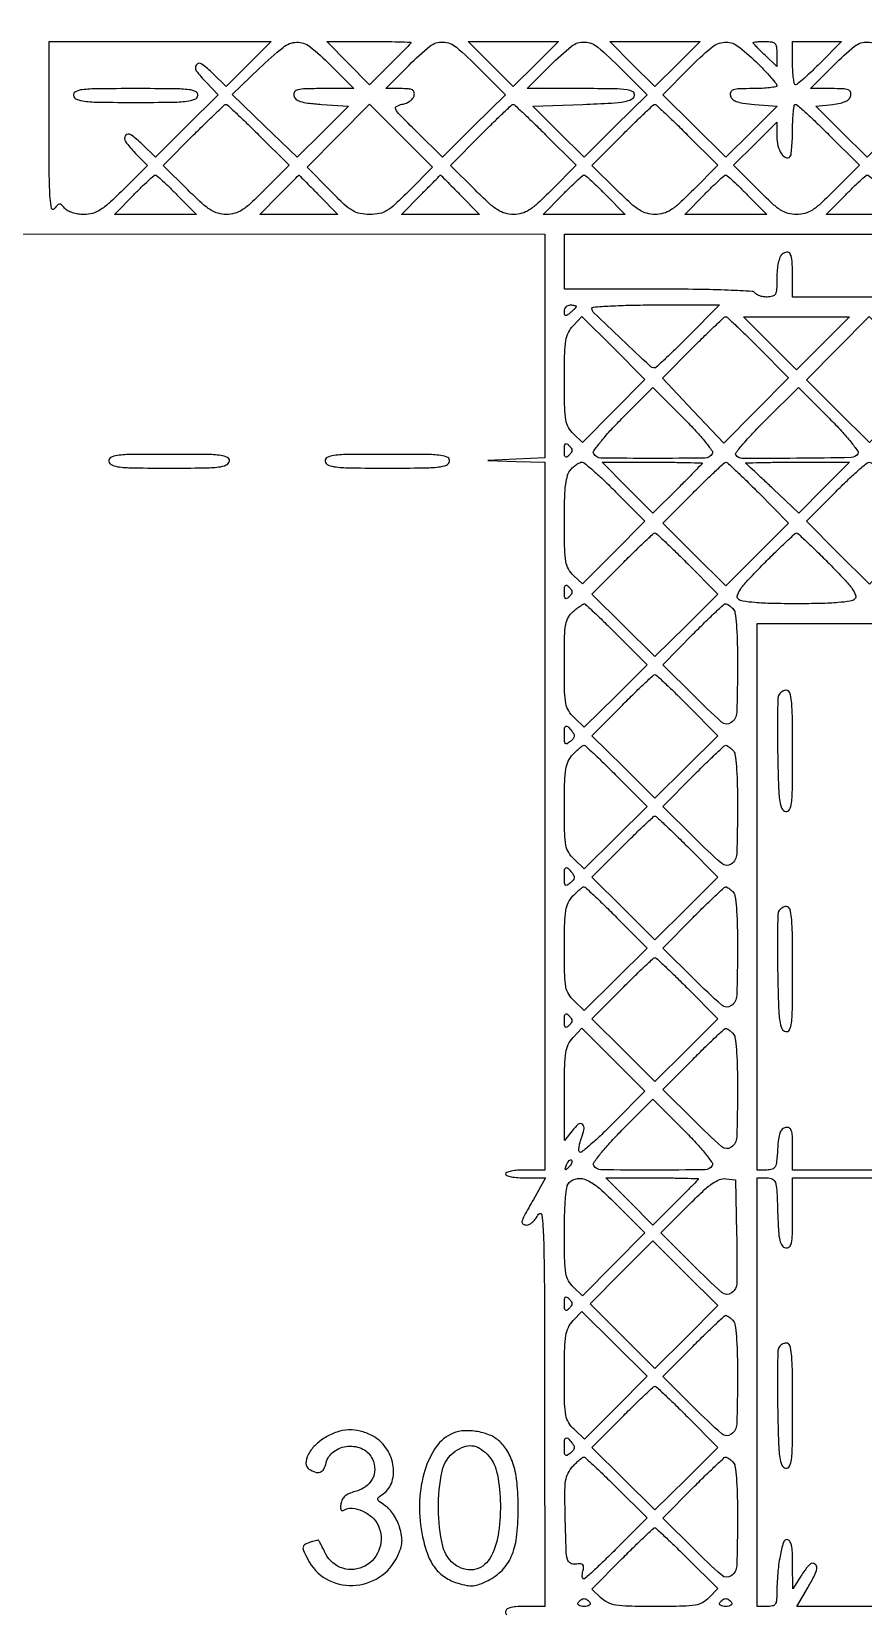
# Model space of a CAD drawing. Extents: x 0 to 836, y 5 to 589.
# Drawn here: x 349.44 to 367.33, y 133.37 to 167.38 of the extents above; entities that cross this region are included whole.
import ezdxf

# ---------------------------------------------------------------- set-up
doc = ezdxf.new("R2010")
doc.units = 0
doc.header["$MEASUREMENT"] = 0

msp = doc.modelspace()

# ---------------------------------------------------------------- linework, layer by layer
for points in [[(201.712326, 537.783562, -0.000001), (217.055896, 537.76491, -0.426088)], [(546.939, 229.3929, -0.000106), (546.943559, 250.949215, -0.000176), (546.957638, 269.095817, -0.000001), (546.976289, 285.583213, -0.415883)], [(836.0595, 588.6891), (420.497259, 588.710259, 0.000013), (261.145696, 588.714318, 0.000021), (126.989856, 588.708632), (4.934769, 588.698274, 0.19889), (4.878609, 588.675009, 0.198853), (4.855343, 588.618859), (4.83877, 516.273901, 0.000036), (4.826254, 436.744061, 0.000021), (4.8222, 342.282364), (4.8222, 95.946129), (4.469225, 95.920114, 0.031904), (4.160456, 95.877435, 0.315999), (4.075312, 95.787407, 0.415411), (4.137995, 95.703578, 0.035338), (4.43445, 95.6826), (4.8222, 95.6826), (4.8222, 50.2101), (4.8222, 4.7376), (420.462, 4.7376), (836.1018, 4.7376)], [(201.712326, 185.847562, -0.000001), (217.055896, 185.82891, -0.426088)], [(604.852986, 529.408162, -0.000002), (620.423836, 529.389509, -0.550615)], [(238.738155, 529.614638, -0.000002), (224.300981, 529.63329, -0.415836)], [(308.18842, 529.408162, -0.000002), (322.638019, 529.38951, -0.415836)], [(531.796111, 538.074638, -0.000002), (517.6951, 538.093291, -0.426056)], [(413.368417, 538.074638, -0.000002), (399.676779, 538.093291, -0.415815)], [(206.267293, 233.405114, -0.000001), (217.051222, 233.389599, -0.0589)], [(77.850638, 481.579418, -0.000002), (77.869294, 494.031443, -0.550517)], [(77.644162, 421.684687, -0.000002), (77.625507, 409.236574, -0.415775)], [(604.231838, 387.151416, -0.000003), (604.250494, 398.693431, -0.41574)], [(260.324089, 280.728444, -0.000002), (260.333986, 287.287743, -0.41377)], [(77.841889, 210.212758, -0.000002), (77.851786, 217.49274, -0.413814)], [(353.273145, 235.606241, -0.000004), (353.25667, 227.850838, -0.413589)], [(304.989363, 242.360362, -0.000006), (312.653939, 242.341698, -0.425725)], [(304.989363, 233.308162, -0.000006), (312.653939, 233.289498, -0.425725)], [(427.653, 133.4988), (410.8176, 133.4988), (393.9822, 133.4988), (393.9822, 138.1095), (393.9822, 142.7202), (410.7753, 142.7202, -0.000237), (417.214629, 142.717142, -0.000396), (422.635427, 142.707701, -0.000006), (427.550911, 142.695184, -0.413464)], [(233.00955, 163.045322), (360.4806, 163.024144), (360.4806, 160.616778), (360.4806, 158.209413), (359.86725, 158.180216), (359.2539, 158.15102), (359.86725, 158.13421), (360.4806, 158.1174), (360.4806, 150.5034), (360.4806, 142.8894), (360.0576, 142.8894, 0.01883), (359.89546, 142.883291, 0.03053), (359.758856, 142.864549, 0.031449), (359.658335, 142.837779, 0.322437), (359.6346, 142.8048, 0.324455), (359.658533, 142.771801, 0.030522), (359.761229, 142.745051, 0.029984), (359.900438, 142.726307, 0.018474), (360.065676, 142.7202), (360.496752, 142.7202), (360.234876, 142.256182, 0.003411), (360.037076, 141.900044, 0.063933), (359.990529, 141.78091, 0.336766), (360.013604, 141.727069, 0.129778), (360.097198, 141.705, 0.140065), (360.153705, 141.721146, 0.048038), (360.221989, 141.773341, 0.04323), (360.290145, 141.848625, 0.038085), (360.347611, 141.93765, -0.736306), (360.419405, 141.923422, -0.018558), (360.453761, 141.424035, -0.007043), (360.471867, 140.388907, -0.000656), (360.477213, 137.83455), (360.4806, 133.4988), (360.0576, 133.4988, 0.014459), (359.853397, 133.492894, 0.056061), (359.728795, 133.471526, 0.113132), (359.659986, 133.433295, 0.21271), (359.6346, 133.376321, 0.214386), (359.660313, 133.319109, 0.09703)], [(368.2215, 161.6706), (365.8104, 161.6706), (365.8104, 162.1218, 0.014187), (365.801267, 162.443603, 0.09804), (365.762051, 162.595787, 0.321604), (365.690075, 162.635185, 0.143788), (365.585534, 162.590107, 0.129248), (365.539684, 162.526018, 0.035909), (365.503799, 162.4067, 0.032106), (365.4799, 162.254915, 0.022998), (365.472, 162.083241, -0.010937), (365.466578, 161.83542, -0.105454), (365.440265, 161.734012, -0.213936), (365.381517, 161.68599, -0.066034), (365.265493, 161.6706, -0.037634), (365.182612, 161.676847, -0.041396), (365.104288, 161.695451, -0.045439), (365.041104, 161.722671, -0.130646), (365.0067, 161.7552, 0.246107), (364.942242, 161.793366, 0.00282), (364.427796, 161.817221, 0.007034), (363.78092, 161.83445, 0.00314), (362.929007, 161.8398), (360.9036, 161.8398), (360.9036, 162.432), (360.9036, 163.0242), (375.43365, 163.023665)], [(373.167306, 142.8894), (365.8104, 142.8894), (365.8104, 143.360903, 0.00915), (365.805602, 143.623082, 0.071543), (365.783872, 143.742876, 0.204662), (365.737911, 143.794646, 0.158528), (365.66235, 143.804261, 0.149402), (365.58962, 143.765982, 0.109659), (365.540042, 143.688848, 0.059101), (365.508214, 143.555771, 0.014771), (365.488729, 143.332758, -0.010527), (365.467893, 143.06844, -0.096178), (365.434892, 142.958444, -0.201009), (365.372174, 142.906595, -0.073654), (365.256079, 142.8894), (365.049, 142.8894), (365.049, 148.7691), (365.049, 154.6488), (367.837094, 154.6488)], [(373.215095, 133.4988), (365.89939, 133.4988), (366.144384, 133.914311, 0.01485), (366.282832, 134.165908, 0.078453), (366.331722, 134.315051, 0.231995), (366.307443, 134.394742, 0.207695), (366.227608, 134.4294, 0.19874), (366.194412, 134.415663, 0.018002), (366.13196, 134.348633, 0.021171), (366.061313, 134.259776, 0.014946), (365.989333, 134.15445), (365.81325, 133.8795), (365.811825, 134.40825, 0.010956), (365.805567, 134.662518, 0.042631), (365.784908, 134.818442, 0.083503), (365.749256, 134.906788, 0.260839), (365.695284, 134.937, 0.332419), (365.61257, 134.875177, 0.024518), (365.541675, 134.583021, 0.027361), (365.490444, 134.203919, 0.019237), (365.472735, 133.77375, -0.025297), (365.464675, 133.622548, -0.139274), (365.434655, 133.547519, -0.181053), (365.374227, 133.510037, -0.049283), (365.2605, 133.4988), (365.049, 133.4988), (365.049, 138.1095), (365.049, 142.7202), (365.257206, 142.7202, -0.108706), (365.377284, 142.693781, -0.211259), (365.440871, 142.621468, -0.063846), (365.470041, 142.458729, -0.004197), (365.489856, 141.980902, 0.006273), (365.508407, 141.574344, 0.040748), (365.536897, 141.371583, 0.098226), (365.58481, 141.263384, 0.194705), (365.66235, 141.213299, 0.235891), (365.739899, 141.235129, 0.160209), (365.785951, 141.316432, 0.044872), (365.806303, 141.504214, 0.004569), (365.8104, 141.952597), (365.8104, 142.7202), (373.1283, 142.7202, -0.000431)]]:
    msp.add_lwpolyline(points, format="xyb")
for points in [[(354.115376, 166.685915), (353.631692, 166.202231), (353.343283, 166.481768, 0.036424), (353.101729, 166.683974, 0.402188), (352.987987, 166.667871, 0.336205), (352.98584, 166.539425, 0.03447), (353.194481, 166.292153), (353.456783, 166.021526), (352.7823, 165.350999), (352.107817, 164.680472), (351.819946, 164.959488, 0.036514), (351.578654, 165.161402, 0.403367), (351.465185, 165.145062, 0.334963), (351.463315, 165.016346, 0.034482), (351.671907, 164.76912), (351.934434, 164.49826), (351.404191, 163.97273, -0.009596), (351.103745, 163.686173, -0.045214), (350.9145, 163.541654, -0.075508), (350.752978, 163.471243, -0.065182), (350.569333, 163.4472, -0.037461), (350.441191, 163.456814, -0.04073), (350.319567, 163.485444, -0.044686), (350.218276, 163.528498, -0.097013), (350.15306, 163.581739, 0.027701), (350.0848, 163.655289, 0.213156), (350.041634, 163.670913, 0.196007), (349.998965, 163.64978, 0.023118), (349.931201, 163.56557, -0.639551), (349.874524, 163.576974, -0.042652), (349.841694, 163.795695, -0.014104), (349.824732, 164.272882, -0.001831), (349.821, 165.29223), (349.821, 167.1696), (352.21003, 167.1696), (354.599061, 167.1696)], [(355.8699, 166.662), (356.372203, 166.1544), (355.712999, 166.1544, 0.005622), (355.33284, 166.150125, 0.052033), (355.169847, 166.129403, 0.1772), (355.099565, 166.083237, 0.209647), (355.081925, 166.00635, 0.171974), (355.125988, 165.930867, 0.099169), (355.219181, 165.879458, 0.048225), (355.385571, 165.843988, 0.01001), (355.683595, 165.816), (356.257135, 165.7737), (355.705522, 165.227785), (355.15391, 164.681871), (354.454405, 165.354685), (353.7549, 166.0275), (354.3471, 166.59713, -0.021225), (354.851692, 167.042852, -0.160998), (355.144629, 167.153727, -0.18173), (355.427199, 167.061037, -0.028543)], [(357.6042, 167.14556, -0.192679), (357.597731, 167.129395, -0.000937), (357.472915, 166.998928, -0.00408), (357.328604, 166.851081, -0.002548), (357.157273, 166.680145), (356.710347, 166.23877), (356.250713, 166.704185), (355.79108, 167.1696), (356.69764, 167.1696, -0.002485), (357.045259, 167.167872, -0.004143), (357.337898, 167.162538, -0.000691), (357.594669, 167.155374, -0.405665)], [(359.06575, 166.596497), (359.634462, 166.023393), (358.957962, 165.350861), (358.281463, 164.678329), (357.728094, 165.226015, -0.002809), (357.358769, 165.595678, -0.071309), (357.274181, 165.710015, -0.404578), (357.291948, 165.773148, -0.08689), (357.40958, 165.816652, 0.052107), (357.503365, 165.844129, 0.059304), (357.585127, 165.889606, 0.067228), (357.644746, 165.946308, 0.122094), (357.67282, 166.007002, 0.116247), (357.669808, 166.080057, 0.210856), (357.632513, 166.125404, 0.09988), (357.5478, 166.148648, 0.017175), (357.380401, 166.1544), (357.059597, 166.1544), (357.5619, 166.662, -0.028093), (358.007969, 167.064802, -0.182443), (358.290492, 167.157609, -0.16568), (358.579264, 167.044971, -0.022244)], [(362.11135, 166.596497), (362.680062, 166.023393), (362.003562, 165.350861), (361.327063, 164.678329), (360.774077, 165.226015), (360.221091, 165.7737), (361.301633, 165.816, 0.003717), (361.915626, 165.844609, 0.029011), (362.200074, 165.876601, 0.073212), (362.349074, 165.925346, 0.234008), (362.410491, 166.00635, 0.309917), (362.375504, 166.08639, 0.107495), (362.250555, 166.13108, 0.029657), (361.971523, 166.150649, 0.002681), (361.272001, 166.1544), (360.105197, 166.1544), (360.6075, 166.662, -0.028093), (361.053569, 167.064802, -0.182443), (361.336092, 167.157609, -0.16568), (361.624864, 167.044971, -0.022244)], [(365.02519, 166.72834, -0.007011), (365.196405, 166.554442, -0.010454), (365.340749, 166.397213, -0.005817), (365.45695, 166.262065, -0.176428), (365.472, 166.22074, -0.360139), (365.45029, 166.194508, -0.01492), (365.32107, 166.173887, -0.019982), (365.155185, 166.159177, -0.012123), (364.958197, 166.1544, 0.00804), (364.669455, 166.149757, 0.066023), (364.539881, 166.128312, 0.199247), (364.483989, 166.082257, 0.170573), (364.47249, 166.00635, 0.158946), (364.513067, 165.932567, 0.100353), (364.597446, 165.880519, 0.053452), (364.743607, 165.843841, 0.013198), (364.989669, 165.816), (365.47875, 165.7737), (364.925244, 165.226015), (364.371737, 164.678329), (363.695238, 165.350861), (363.018738, 166.023393), (363.58745, 166.596497, -0.021455), (364.062421, 167.035742, -0.154203), (364.346692, 167.155073, -0.185836), (364.61982, 167.077706, -0.033922)], [(365.472, 166.899972), (365.472, 166.630344), (365.2182, 166.8735, -0.005081), (365.120927, 166.968608, -0.007831), (365.038954, 167.053005, -0.003317), (364.970998, 167.126165, -0.187632), (364.9644, 167.143128, -0.37258), (364.973516, 167.153663, -0.01007), (365.038954, 167.161824, -0.016197), (365.12089, 167.167695, -0.009786), (365.2182, 167.1696, -0.031162), (365.362858, 167.160575, -0.174494), (365.430942, 167.125981, -0.163634), (365.46377, 167.054546, -0.026602)], [(366.4026, 166.7043, -0.006734), (366.221702, 166.525995, -0.010085), (366.058577, 166.375682, -0.005439), (365.918255, 166.254216, -0.177484), (365.87674, 166.239, -0.353153), (365.850591, 166.260101, -0.017815), (365.829887, 166.375682, -0.022017), (365.815179, 166.525914, -0.013393), (365.8104, 166.7043), (365.8104, 167.1696), (366.33626, 167.1696), (366.86212, 167.1696)], [(368.20255, 166.596497), (368.771262, 166.023393), (368.094762, 165.350861), (367.418263, 164.678329), (366.86462, 165.226015), (366.310978, 165.7737), (366.673282, 165.816, 0.022839), (366.842388, 165.843619, 0.061597), (366.957322, 165.883065, 0.094658), (367.028796, 165.936548, 0.138885), (367.063697, 166.00635, 0.151687), (367.055113, 166.081688, 0.207157), (367.005623, 166.127584, 0.075028), (366.891323, 166.149498, 0.009913), (366.644101, 166.1544), (366.196397, 166.1544), (366.6987, 166.662, -0.028093), (367.144769, 167.064802, -0.182443), (367.427292, 167.157609, -0.16568), (367.716064, 167.044971, -0.022244)], [(350.344705, 166.00635, 0.254832), (350.411942, 165.924768, 0.068159), (350.580815, 165.882303, 0.024934), (350.910643, 165.862362, 0.002632), (351.6822, 165.8583, 0.002632), (352.453757, 165.862362, 0.024934), (352.783585, 165.882303, 0.068159), (352.952458, 165.924768, 0.254832), (353.019695, 166.00635, 0.335991), (352.979619, 166.08764, 0.088793), (352.831556, 166.131399, 0.02535), (352.507119, 166.150744, 0.002216), (351.6822, 166.1544, 0.002216), (350.857281, 166.150744, 0.02535), (350.532844, 166.131399, 0.088793), (350.384781, 166.08764, 0.335991)], [(354.323933, 165.162479), (354.981309, 164.508959), (354.455148, 163.978079, -0.009627), (354.158894, 163.69046, -0.044566), (353.970824, 163.54381, -0.074873), (353.811269, 163.47184, -0.068676), (353.63272, 163.4472, -0.068756), (353.454299, 163.471852, -0.073153), (353.293303, 163.543872, -0.043873), (353.102889, 163.689943, -0.009718), (352.80514, 163.97379), (352.273827, 164.50038), (352.927779, 165.15819, -0.003033), (353.181521, 165.410351, -0.004818), (353.402091, 165.622768, -0.001306), (353.595833, 165.804828, -0.190171), (353.624144, 165.816, -0.188699), (353.652516, 165.804897, -0.0013), (353.847202, 165.624028, -0.004791), (354.068878, 165.412996, -0.003017)], [(357.562898, 163.955809, -0.009557), (357.264292, 163.665373, -0.052959), (357.085774, 163.53062, -0.08576), (356.923985, 163.467928, -0.049684), (356.7159, 163.4472, -0.049642), (356.507857, 163.467906, -0.085743), (356.346126, 163.530537, -0.052997), (356.167743, 163.665144, -0.009579), (355.869569, 163.955134), (355.366935, 164.463069), (356.040102, 165.140208), (356.71327, 165.817348), (357.389735, 165.140883), (358.0662, 164.464418)], [(360.499733, 165.162479), (361.157109, 164.508959), (360.630948, 163.978079, -0.009627), (360.334694, 163.69046, -0.044566), (360.146624, 163.54381, -0.074873), (359.987069, 163.47184, -0.068676), (359.80852, 163.4472, -0.068756), (359.630099, 163.471852, -0.073153), (359.469103, 163.543872, -0.043873), (359.278689, 163.689943, -0.009718), (358.98094, 163.97379), (358.449627, 164.50038), (359.103579, 165.15819, -0.003033), (359.357321, 165.410351, -0.004818), (359.577891, 165.622768, -0.001306), (359.771633, 165.804828, -0.190171), (359.799944, 165.816, -0.188699), (359.828316, 165.804897, -0.0013), (360.023002, 165.624028, -0.004791), (360.244678, 165.412996, -0.003017)], [(363.545333, 165.162479), (364.202709, 164.508959), (363.676548, 163.978079, -0.009627), (363.380294, 163.69046, -0.044566), (363.192224, 163.54381, -0.074873), (363.032669, 163.47184, -0.068676), (362.85412, 163.4472, -0.068756), (362.675699, 163.471852, -0.073153), (362.514703, 163.543872, -0.043873), (362.324289, 163.689943, -0.009718), (362.02654, 163.97379), (361.495227, 164.50038), (362.149179, 165.15819, -0.003033), (362.402921, 165.410351, -0.004818), (362.623491, 165.622768, -0.001306), (362.817233, 165.804828, -0.190171), (362.845544, 165.816, -0.188699), (362.873916, 165.804897, -0.0013), (363.068602, 165.624028, -0.004791), (363.290278, 165.412996, -0.003017)], [(366.590933, 165.162479), (367.248309, 164.508959), (366.722148, 163.978079, -0.00954), (366.424004, 163.688525, -0.045306), (366.236463, 163.542627, -0.076233), (366.076546, 163.471513, -0.066663), (365.895, 163.4472, -0.066698), (365.713426, 163.47153, -0.076234), (365.553463, 163.542691, -0.045284), (365.365822, 163.688696, -0.009527), (365.067399, 163.978536), (364.540785, 164.509873), (365.006393, 164.969696), (365.472, 165.42952), (365.472, 165.125519, 0.061244), (365.496885, 164.923116, 0.08264), (365.570222, 164.754185, 0.143225), (365.664934, 164.672481, 0.312814), (365.754734, 164.688734, 0.164673), (365.77675, 164.733284, 0.009682), (365.794048, 164.885439, 0.013793), (365.806353, 165.070884, 0.009667), (365.8104, 165.2802, -0.010786), (365.814832, 165.485628, -0.017822), (365.828489, 165.658609, -0.012061), (365.847541, 165.795247, -0.367333), (365.871978, 165.816, -0.183892), (365.912196, 165.800691, -0.002579), (366.108572, 165.624028, -0.006798), (366.334521, 165.412963, -0.004377)], [(352.5705, 163.8702), (352.987139, 163.4472), (352.1052, 163.4472), (351.223261, 163.4472), (351.6399, 163.8702, -0.005453), (351.803097, 164.032314, -0.008337), (351.948446, 164.168944, -0.003787), (352.074096, 164.281445, -0.182659), (352.1052, 164.2932, -0.182659), (352.136304, 164.281445, -0.003787), (352.261954, 164.168944, -0.008337), (352.407303, 164.032314, -0.005453)], [(355.6161, 163.8702), (356.032739, 163.4472), (355.1931, 163.4472), (354.353461, 163.4472), (354.7701, 163.8702, -0.000715), (354.930307, 164.032388, -0.001179), (355.06622, 164.168944, -0.000079), (355.188688, 164.291373, -0.198831), (355.1931, 164.2932, -0.198831), (355.197512, 164.291373, -0.000079), (355.31998, 164.168944, -0.001179), (355.455893, 164.032388, -0.000715)], [(358.6617, 163.8702), (359.078339, 163.4472), (358.2387, 163.4472), (357.399061, 163.4472), (357.8157, 163.8702, -0.000715), (357.975907, 164.032388, -0.001179), (358.11182, 164.168944, -0.000079), (358.234288, 164.291373, -0.198831), (358.2387, 164.2932, -0.198831), (358.243112, 164.291373, -0.000079), (358.36558, 164.168944, -0.001179), (358.501493, 164.032388, -0.000715)], [(361.7919, 163.8702), (362.208539, 163.4472), (361.3266, 163.4472), (360.444661, 163.4472), (360.8613, 163.8702, -0.005453), (361.024497, 164.032314, -0.008337), (361.169846, 164.168944, -0.003787), (361.295496, 164.281445, -0.182659), (361.3266, 164.2932, -0.182659), (361.357704, 164.281445, -0.003787), (361.483354, 164.168944, -0.008337), (361.628703, 164.032314, -0.005453)], [(364.8375, 163.8702), (365.254139, 163.4472), (364.3722, 163.4472), (363.490261, 163.4472), (363.9069, 163.8702, -0.005453), (364.070097, 164.032314, -0.008337), (364.215446, 164.168944, -0.003787), (364.341096, 164.281445, -0.182659), (364.3722, 164.2932, -0.182659), (364.403304, 164.281445, -0.003787), (364.528954, 164.168944, -0.008337), (364.674303, 164.032314, -0.005453)], [(367.8831, 163.8702), (368.299739, 163.4472), (367.4178, 163.4472), (366.535861, 163.4472), (366.9525, 163.8702, -0.005453), (367.115697, 164.032314, -0.008337), (367.261046, 164.168944, -0.003787), (367.386696, 164.281445, -0.182659), (367.4178, 164.2932, -0.182659), (367.448904, 164.281445, -0.003787), (367.574554, 164.168944, -0.008337), (367.719903, 164.032314, -0.005453)], [(361.1574, 161.469459, -0.172217), (361.151093, 161.45169, -0.016008), (361.120123, 161.415963, -0.019119), (361.079107, 161.374868, -0.013852), (361.0305, 161.3322, -0.020633), (360.961893, 161.279886, -0.217533), (360.928076, 161.273669, -0.304492), (360.908484, 161.295426, -0.035496), (360.9036, 161.364141, -0.091307), (360.913249, 161.416541, -0.095788), (360.940877, 161.46108, -0.099536), (360.982084, 161.490884, -0.107348), (361.0305, 161.5014, -0.023761), (361.079132, 161.499088, -0.037907), (361.120123, 161.492017, -0.044235), (361.149411, 161.481822, -0.294983)], [(361.963445, 159.219558), (361.291619, 158.543769), (361.097609, 158.726032, -0.0785), (360.989456, 158.865406, -0.084447), (360.932922, 159.027932, -0.037252), (360.908722, 159.290829, -0.004331), (360.9036, 159.882144, -0.004647), (360.908976, 160.460568, -0.034848), (360.933123, 160.733458, -0.074294), (360.987741, 160.906201, -0.075049), (361.090338, 161.054768), (361.277076, 161.253542), (361.956173, 160.574445), (362.63527, 159.895348)], [(363.5685, 160.8246, -0.003445), (363.307012, 160.56517, -0.005436), (363.07875, 160.34661, -0.001657), (362.878946, 160.16066, -0.188741), (362.846091, 160.1478, -0.189727), (362.74293, 160.188406, -0.001787), (362.138694, 160.755353, -0.001693), (361.536642, 161.328181, -0.204501), (361.4958, 161.423863, -0.393872), (361.525687, 161.455917, -0.003381), (361.891404, 161.479055, -0.00904), (362.33223, 161.495966, -0.005066), (362.868565, 161.5014), (364.241331, 161.5014)], [(365.071635, 160.590581), (365.724802, 159.933561), (365.027351, 159.228994), (364.3299, 158.524427), (363.670702, 159.224923), (363.011504, 159.925418), (363.668717, 160.586509, -0.003292), (363.923982, 160.839922, -0.005207), (364.146466, 161.053405, -0.001522), (364.341455, 161.235529, -0.189276), (364.3722, 161.2476, -0.189205), (364.402934, 161.235538, -0.00154), (364.596745, 161.054601, -0.005238), (364.817922, 160.842432, -0.003312)], [(364.082027, 158.29619, -0.255971), (363.925278, 158.207264, -0.003636), (362.807335, 158.198783, -0.003635), (361.689362, 158.206561, -0.25614), (361.532667, 158.295391, -0.303313), (361.534928, 158.359202, -0.012062), (361.682746, 158.554246, -0.01734), (361.883663, 158.789269, -0.010115), (362.139709, 159.057465), (362.80447, 159.726148), (363.472355, 159.058263, -0.009985), (363.731896, 158.788144, -0.017679), (363.933279, 158.5539, -0.012715), (364.079748, 158.360958, -0.303175)], [(367.212227, 158.29619, -0.254956), (367.072971, 158.216836, -0.002591), (365.901461, 158.201031, -0.002567), (364.729208, 158.19731, -0.25941), (364.591231, 158.274415, -0.318847), (364.594414, 158.324297, -0.006524), (364.763816, 158.527843, -0.012797), (364.978348, 158.766249, -0.007941), (365.241602, 159.03546), (365.936728, 159.72409), (366.603584, 159.057235, -0.010001), (366.862708, 158.787531, -0.017704), (367.063764, 158.553613, -0.012746), (367.209958, 158.360942, -0.303096)], [(361.00512, 158.26968, -0.051663), (360.95446, 158.228532, -0.354955), (360.92475, 158.23161, -0.180052), (360.907295, 158.269758, -0.018208), (360.9036, 158.3712, -0.018208), (360.907295, 158.472642, -0.180052), (360.92475, 158.51079, -0.354955), (360.95446, 158.513868, -0.051663), (361.00512, 158.47272, -0.049631), (361.050346, 158.417498, -0.147822), (361.06434, 158.3712, -0.147822), (361.050346, 158.324902, -0.049631)], [(351.106105, 158.13855, 0.251426), (351.172244, 158.057244, 0.070478), (351.336154, 158.014598, 0.025711), (351.656303, 157.994594, 0.002748), (352.4013, 157.9905, 0.002748), (353.146297, 157.994594, 0.025711), (353.466446, 158.014598, 0.070478), (353.630356, 158.057244, 0.251426), (353.696495, 158.13855, 0.330993), (353.657451, 158.219576, 0.092428), (353.514388, 158.26354, 0.026158), (353.199603, 158.282926, 0.002301), (352.4013, 158.2866, 0.002301), (351.602997, 158.282926, 0.026158), (351.288212, 158.26354, 0.092428), (351.145149, 158.219576, 0.330993)], [(355.759105, 158.13855, 0.254832), (355.826342, 158.056968, 0.068159), (355.995215, 158.014503, 0.024934), (356.325043, 157.994562, 0.002632), (357.0966, 157.9905, 0.002632), (357.868157, 157.994562, 0.024934), (358.197985, 158.014503, 0.068159), (358.366858, 158.056968, 0.254832), (358.434095, 158.13855, 0.335991), (358.394019, 158.21984, 0.088793), (358.245956, 158.263599, 0.02535), (357.921519, 158.282944, 0.002216), (357.0966, 158.2866, 0.002216), (356.271681, 158.282944, 0.02535), (355.947244, 158.263599, 0.088793), (355.799181, 158.21984, 0.335991)], [(362.003466, 157.482833), (362.633798, 156.848267), (361.962708, 156.173218), (361.291619, 155.498169), (361.097609, 155.680432, -0.078446), (360.989468, 155.81976, -0.084457), (360.932932, 155.98219, -0.037286), (360.908726, 156.244857, -0.00434), (360.9036, 156.835336, -0.005592), (360.909339, 157.348477, -0.025304), (360.931159, 157.646983, -0.044695), (360.97248, 157.838135, -0.10876), (361.043612, 157.962689, -0.030598), (361.104179, 158.021897, -0.032562), (361.17033, 158.071954, -0.034477), (361.232467, 158.107017, -0.111666), (361.278379, 158.1174, -0.175682), (361.337445, 158.095986, -0.005823), (361.53046, 157.930996, -0.010447), (361.755058, 157.725995, -0.00701)], [(363.8646, 158.093806, -0.193708), (363.85816, 158.077806, -0.000647), (363.708586, 157.922516, -0.003383), (363.537101, 157.747324, -0.002097), (363.333489, 157.543822), (362.802378, 157.017432), (362.257283, 157.567416), (361.712188, 158.1174), (362.788394, 158.1174, -0.002054), (363.201064, 158.115704, -0.003426), (363.548464, 158.110469, -0.000473), (363.855178, 158.103455, -0.407257)], [(365.076508, 157.462185), (365.725389, 156.806971), (365.049468, 156.13105), (364.373548, 155.45513), (363.696017, 156.128686), (363.018487, 156.802243), (363.672209, 157.459821, -0.003636), (363.92646, 157.711879, -0.00572), (364.148837, 157.924236, -0.001831), (364.343195, 158.104304, -0.188069), (364.376779, 158.1174, -0.188471), (364.410328, 158.104288, -0.001854), (364.6033, 157.924931, -0.005761), (364.824114, 157.713337, -0.003663)], [(366.489512, 157.569833), (365.946812, 157.022265), (365.392156, 157.54493, 0.000741), (365.177028, 157.747048, 0.001138), (364.990075, 157.921376, 0.000366), (364.827682, 158.071893, 0.03293), (364.80225, 158.092497, -0.721565), (364.805317, 158.102615, -0.000909), (365.110058, 158.110085, -0.00361), (365.467692, 158.115618, -0.002063), (365.899606, 158.1174), (367.032212, 158.1174)], [(368.179266, 157.482833), (368.809598, 156.848267), (368.136164, 156.170859), (367.46273, 155.493452), (366.785996, 156.170185), (366.109263, 156.846919), (366.740264, 157.482159, -0.006568), (366.988506, 157.725589, -0.009857), (367.212004, 157.930798, -0.005223), (367.404316, 158.096969, -0.177366), (367.4601, 158.1174, -0.177339), (367.515877, 158.096975, -0.005232), (367.707999, 157.930996, -0.009866), (367.931281, 157.726005, -0.006575)], [(363.549391, 155.937021), (364.203113, 155.279443), (363.526257, 154.606556), (362.8494, 153.933669), (362.172543, 154.606556), (361.495687, 155.279443), (362.149409, 155.937021, -0.00331), (362.403335, 156.189087, -0.005234), (362.624691, 156.401436, -0.001538), (362.818665, 156.582537, -0.189215), (362.8494, 156.5946, -0.189215), (362.880135, 156.582537, -0.001538), (363.074109, 156.401436, -0.005234), (363.295465, 156.189087, -0.00331)], [(366.59611, 155.935896, -0.006394), (366.926192, 155.595265, -0.032377), (367.094938, 155.3917, -0.067764), (367.166483, 155.258242, -0.293566), (367.148256, 155.174496, -0.16157), (367.052443, 155.126424, -0.015725), (366.79123, 155.096726, -0.014992), (366.420859, 155.077531, -0.005449), (365.895, 155.0718, -0.005449), (365.369141, 155.077531, -0.014992), (364.99877, 155.096726, -0.015725), (364.737557, 155.126424, -0.16157), (364.641744, 155.174496, -0.293566), (364.623517, 155.258242, -0.067764), (364.695062, 155.3917, -0.032377), (364.863808, 155.595265, -0.006394), (365.19389, 155.935896, -0.003304), (365.448245, 156.188393, -0.005225), (365.669963, 156.401106, -0.001533), (365.864262, 156.582534, -0.189234), (365.895, 156.5946, -0.189234), (365.925738, 156.582534, -0.001533), (366.120037, 156.401106, -0.005225), (366.341755, 156.188393, -0.003304)], [(361.00512, 155.22408, -0.051663), (360.95446, 155.182932, -0.354955), (360.92475, 155.18601, -0.180052), (360.907295, 155.224158, -0.018208), (360.9036, 155.3256, -0.018208), (360.907295, 155.427042, -0.180052), (360.92475, 155.46519, -0.354955), (360.95446, 155.468268, -0.051663), (361.00512, 155.42712, -0.049631), (361.050346, 155.371898, -0.147822), (361.06434, 155.3256, -0.147822), (361.050346, 155.279302, -0.049631)], [(362.026591, 154.414221), (362.680313, 153.756643), (362.005742, 153.086028), (361.33117, 152.415413), (361.117385, 152.616253, -0.065772), (360.995307, 152.765605, -0.093433), (360.93383, 152.925255, -0.041144), (360.908664, 153.178614, -0.004191), (360.9036, 153.782836, -0.004246), (360.908581, 154.369305, -0.037691), (360.932396, 154.626503, -0.088851), (360.988014, 154.781307, -0.088574), (361.09395, 154.907375, -0.009794), (361.170087, 154.968402, -0.013236), (361.241393, 155.020351, -0.010233), (361.30228, 155.060477, -0.125338), (361.328585, 155.068985, -0.205532), (361.35812, 155.058473, -0.001519), (361.551892, 154.87781, -0.005356), (361.772801, 154.666092, -0.003369)], [(364.52448, 154.97028, -0.161484), (364.571491, 154.87662, -0.015431), (364.600998, 154.619208, -0.015073), (364.620207, 154.257983, -0.005746), (364.626, 153.753939, -0.007725), (364.61024, 152.73385, -0.234818), (364.492913, 152.515034, -0.3504), (364.28523, 152.526827, -0.013672), (363.690589, 153.089888), (363.020072, 153.7605), (363.667378, 154.41615, -0.003909), (363.919402, 154.667463, -0.006125), (364.140441, 154.879203, -0.002086), (364.333272, 155.057944, -0.187999), (364.368822, 155.0718, -0.116674), (364.396242, 155.065313, -0.028338), (364.436878, 155.041979, -0.027529), (364.48164, 155.009139, -0.024352)], [(363.549391, 152.891421), (364.203113, 152.233843), (363.526257, 151.560956), (362.8494, 150.888069), (362.172543, 151.560956), (361.495687, 152.233843), (362.149409, 152.891421, -0.00331), (362.403335, 153.143487, -0.005234), (362.624691, 153.355836, -0.001538), (362.818665, 153.536937, -0.189215), (362.8494, 153.549, -0.189215), (362.880135, 153.536937, -0.001538), (363.074109, 153.355836, -0.005234), (363.295465, 153.143487, -0.00331)], [(365.509146, 153.100776, 0.085594), (365.49305, 153.019552, 0.00263), (365.486329, 152.676801, 0.0051), (365.484649, 152.271498, 0.003499), (365.490651, 151.811677, 0.003166), (365.508653, 151.129552, 0.027134), (365.535167, 150.825452, 0.071345), (365.581066, 150.668014, 0.243425), (365.66235, 150.603998, 0.330119), (365.743339, 150.642936, 0.092911), (365.787329, 150.785327, 0.026278), (365.806723, 151.09873, 0.002314), (365.8104, 151.893097, 0.002873), (365.80618, 152.627536, 0.021635), (365.78717, 152.974366, 0.048565), (365.750766, 153.158613, 0.331021), (365.680845, 153.2106, 0.077461), (365.628168, 153.20239, 0.065048), (365.576967, 153.178339, 0.066759), (365.534932, 153.142763, 0.092436)], [(361.063484, 152.333525, -0.059704), (361.103213, 152.272011, -0.150414), (361.11139, 152.219888, -0.137756), (361.088947, 152.169194, -0.046911), (361.031543, 152.111666, -0.036154), (360.961704, 152.06176, -0.332293), (360.926824, 152.065029, -0.195984), (360.907354, 152.105475, -0.015399), (360.9036, 152.227341, -0.012803), (360.907823, 152.392233, -0.237665), (360.932871, 152.436195, -0.358351), (360.974192, 152.431968, -0.021987)], [(362.026591, 151.368621), (362.680313, 150.711043), (362.005742, 150.040428), (361.33117, 149.369813), (361.117385, 149.570653, -0.064427), (360.995669, 149.71875, -0.093436), (360.934164, 149.87596, -0.0422), (360.908788, 150.123281, -0.004474), (360.9036, 150.703044, -0.00506), (360.909134, 151.249867, -0.035391), (360.933372, 151.515514, -0.073199), (360.987327, 151.685188, -0.075184), (361.087547, 151.830397, -0.012768), (361.161699, 151.905396, -0.017529), (361.232349, 151.968683, -0.014321), (361.293311, 152.016662, -0.160904), (361.322182, 152.0262, -0.188109), (361.355667, 152.01314, -0.00182), (361.550011, 151.833036, -0.005703), (361.772352, 151.620679, -0.003625)], [(364.52448, 151.92468, -0.161484), (364.571491, 151.83102, -0.015431), (364.600998, 151.573608, -0.015073), (364.620207, 151.212383, -0.005746), (364.626, 150.708339, -0.007702), (364.610304, 149.689503, -0.234602), (364.493335, 149.471092, -0.349844), (364.285946, 149.482472, -0.013642), (363.690516, 150.042956), (363.018487, 150.711043), (363.672209, 151.368621, -0.00347), (363.926294, 151.620683, -0.005473), (364.148151, 151.833036, -0.001679), (364.342309, 152.013627, -0.188655), (364.374445, 152.0262, -0.123383), (364.399529, 152.019915, -0.025963), (364.43853, 151.996378, -0.025733), (364.482054, 151.963543, -0.021906)], [(363.549391, 149.845821), (364.203113, 149.188243), (363.526257, 148.515356), (362.8494, 147.842469), (362.172543, 148.515356), (361.495687, 149.188243), (362.149409, 149.845821, -0.00331), (362.403335, 150.097887, -0.005234), (362.624691, 150.310236, -0.001538), (362.818665, 150.491337, -0.189215), (362.8494, 150.5034, -0.189215), (362.880135, 150.491337, -0.001538), (363.074109, 150.310236, -0.005234), (363.295465, 150.097887, -0.00331)], [(361.063484, 149.287925, -0.059704), (361.103213, 149.226411, -0.150414), (361.11139, 149.174288, -0.137756), (361.088947, 149.123594, -0.046911), (361.031543, 149.066066, -0.036154), (360.961704, 149.01616, -0.332293), (360.926824, 149.019429, -0.195984), (360.907354, 149.059875, -0.015399), (360.9036, 149.181741, -0.012803), (360.907823, 149.346633, -0.237665), (360.932871, 149.390595, -0.358351), (360.974192, 149.386368, -0.021987)], [(362.026591, 148.323021), (362.680313, 147.665443), (362.005742, 146.994828), (361.33117, 146.324213), (361.117385, 146.525053, -0.064427), (360.995669, 146.67315, -0.093436), (360.934164, 146.83036, -0.0422), (360.908788, 147.077681, -0.004474), (360.9036, 147.657444, -0.00506), (360.909134, 148.204267, -0.035391), (360.933372, 148.469914, -0.073199), (360.987327, 148.639588, -0.075184), (361.087547, 148.784797, -0.012768), (361.161699, 148.859796, -0.017529), (361.232349, 148.923083, -0.014321), (361.293311, 148.971062, -0.160904), (361.322182, 148.9806, -0.188109), (361.355667, 148.96754, -0.00182), (361.550011, 148.787436, -0.005703), (361.772352, 148.575079, -0.003625)], [(364.52448, 148.87908, -0.161484), (364.571491, 148.78542, -0.015431), (364.600998, 148.528008, -0.015073), (364.620207, 148.166783, -0.005746), (364.626, 147.662739, -0.007702), (364.610304, 146.643903, -0.234602), (364.493335, 146.425492, -0.349844), (364.285946, 146.436872, -0.013642), (363.690516, 146.997356), (363.018487, 147.665443), (363.672209, 148.323021, -0.00347), (363.926294, 148.575083, -0.005473), (364.148151, 148.787436, -0.001679), (364.342309, 148.968027, -0.188655), (364.374445, 148.9806, -0.123383), (364.399529, 148.974315, -0.025963), (364.43853, 148.950778, -0.025733), (364.482054, 148.917943, -0.021906)], [(365.509217, 148.44796, 0.085868), (365.493112, 148.36646, 0.002471), (365.486429, 148.011636, 0.00493), (365.48474, 147.592658, 0.003366), (365.490722, 147.116566, 0.003016), (365.508679, 146.407774, 0.026274), (365.53507, 146.093941, 0.069082), (365.580773, 145.93157, 0.247073), (365.66235, 145.866403, 0.335157), (365.743604, 145.906377, 0.089255), (365.787389, 146.053758, 0.025463), (365.806741, 146.376813, 0.002229), (365.8104, 147.197797, 0.002764), (365.806202, 147.957082, 0.020986), (365.787235, 148.314461, 0.046523), (365.751029, 148.504806, 0.334124), (365.680845, 148.5576, 0.07734), (365.628173, 148.549404, 0.065025), (365.576988, 148.525393, 0.066765), (365.534976, 148.489877, 0.092574)], [(363.549391, 146.800221), (364.203113, 146.142643), (363.526257, 145.469756), (362.8494, 144.796869), (362.172543, 145.469756), (361.495687, 146.142643), (362.149409, 146.800221, -0.00331), (362.403335, 147.052287, -0.005234), (362.624691, 147.264636, -0.001538), (362.818665, 147.445737, -0.189215), (362.8494, 147.4578, -0.189215), (362.880135, 147.445737, -0.001538), (363.074109, 147.264636, -0.005234), (363.295465, 147.052287, -0.00331)], [(361.00512, 146.00268, -0.051663), (360.95446, 145.961532, -0.354955), (360.92475, 145.96461, -0.180052), (360.907295, 146.002758, -0.018208), (360.9036, 146.1042, -0.018208), (360.907295, 146.205642, -0.180052), (360.92475, 146.24379, -0.354955), (360.95446, 146.246868, -0.051663), (361.00512, 146.20572, -0.049631), (361.050346, 146.150498, -0.147822), (361.06434, 146.1042, -0.147822), (361.050346, 146.057902, -0.049631)], [(361.965989, 143.909518, -0.007023), (361.704928, 143.654192, -0.011367), (361.475048, 143.445336, -0.005193), (361.277856, 143.277757, -0.322419), (361.234541, 143.27471, -0.245388), (361.216391, 143.305268, -0.041536), (361.218378, 143.375343, -0.037192), (361.235164, 143.464694, -0.025222), (361.266816, 143.563337, 0.042664), (361.325769, 143.771766, 0.268484), (361.290915, 143.872139, 0.367077), (361.202183, 143.872881, 0.055159), (361.068895, 143.734136), (360.907362, 143.5239), (360.905481, 144.533647, -0.004339), (360.909597, 145.137489, -0.034086), (360.933021, 145.416898, -0.074506), (360.98734, 145.592172, -0.076381), (361.090338, 145.742168), (361.277076, 145.940942), (361.956173, 145.261845), (362.63527, 144.582748)], [(364.52448, 145.83348, -0.161484), (364.571491, 145.73982, -0.015431), (364.600998, 145.482408, -0.015073), (364.620207, 145.121183, -0.005746), (364.626, 144.617139, -0.007702), (364.610304, 143.598303, -0.234602), (364.493335, 143.379892, -0.349844), (364.285946, 143.391272, -0.013642), (363.690516, 143.951756), (363.018487, 144.619843), (363.672209, 145.277421, -0.00347), (363.926294, 145.529483, -0.005473), (364.148151, 145.741836, -0.001679), (364.342309, 145.922427, -0.188655), (364.374445, 145.935, -0.123383), (364.399529, 145.928715, -0.025963), (364.43853, 145.905179, -0.025733), (364.482054, 145.872343, -0.021906)], [(364.082027, 142.98359, -0.255971), (363.925278, 142.894664, -0.003636), (362.807335, 142.886183, -0.003635), (361.689362, 142.893961, -0.25614), (361.532667, 142.982791, -0.303313), (361.534928, 143.046602, -0.012062), (361.682746, 143.241646, -0.01734), (361.883663, 143.476669, -0.010115), (362.139709, 143.744865), (362.80447, 144.413548), (363.472355, 143.745663, -0.009985), (363.731896, 143.475544, -0.017679), (363.933279, 143.2413, -0.012715), (364.079748, 143.048358, -0.303175)], [(360.998698, 142.95144, -0.011214), (360.942816, 142.898409, -0.400052), (360.92647, 142.898806, -0.286372), (360.922061, 142.917844, -0.008399), (360.951339, 142.998799, -0.036269), (360.976887, 143.053586, -0.070189), (361.006046, 143.092024, -0.120343), (361.033773, 143.108725, -0.278911), (361.056461, 143.103139, -0.20742), (361.0667, 143.07723, -0.082976), (361.059029, 143.039042, -0.063152), (361.035465, 142.99486, -0.043285)], [(362.045842, 142.127857), (362.633646, 141.535514), (361.962632, 140.860542), (361.291619, 140.185569), (361.097609, 140.367832, -0.078928), (360.989362, 140.507572, -0.08436), (360.932841, 140.670863, -0.036987), (360.908692, 140.935609, -0.004257), (360.9036, 141.533627, -0.006828), (360.909586, 141.971985, -0.016497), (360.929116, 142.295473, -0.017164), (360.959057, 142.528817, -0.157139), (361.00512, 142.61868, -0.166123), (361.181608, 142.705278, -0.142861), (361.386679, 142.672839, -0.070612), (361.654769, 142.496553, -0.016647)], [(363.78, 142.696402, -0.193241), (363.773546, 142.680325, -0.000772), (363.636356, 142.537449, -0.003699), (363.478463, 142.375928, -0.002301), (363.290998, 142.188704), (362.801996, 141.704805), (362.299597, 142.212502), (361.797197, 142.7202), (362.788598, 142.7202, -0.002249), (363.16875, 142.71849, -0.003751), (363.488776, 142.713209, -0.000566), (363.770527, 142.706127, -0.406541)], [(364.607157, 141.526924, -0.007414), (364.613029, 140.468876, -0.237086), (364.498174, 140.245462, -0.35478), (364.288494, 140.256268, -0.013015), (363.670161, 140.843221), (362.979216, 141.534166), (363.569958, 142.13033, -0.008687), (363.877389, 142.429987, -0.033996), (364.082222, 142.598099, -0.058132), (364.237874, 142.683771, -0.126011), (364.3722, 142.702197), (364.5837, 142.6779)], [(361.00512, 139.91148, -0.051663), (360.95446, 139.870332, -0.354955), (360.92475, 139.87341, -0.180052), (360.907295, 139.911558, -0.018208), (360.9036, 140.013, -0.018208), (360.907295, 140.114442, -0.180052), (360.92475, 140.15259, -0.354955), (360.95446, 140.155668, -0.051663), (361.00512, 140.11452, -0.049631), (361.050346, 140.059298, -0.147822), (361.06434, 140.013, -0.147822), (361.050346, 139.966702, -0.049631)], [(362.006986, 137.775968), (361.332542, 137.101524), (361.118071, 137.303009, -0.065701), (360.995419, 137.45302, -0.093695), (360.933784, 137.613193, -0.041024), (360.908634, 137.867721, -0.004122), (360.9036, 138.478344, -0.004654), (360.908978, 139.056173, -0.034745), (360.933098, 139.329305, -0.074026), (360.98757, 139.502134, -0.075413), (361.089787, 139.650381), (361.275973, 139.848568), (361.978702, 139.14949), (362.68143, 138.450412)], [(364.52448, 139.65768, -0.161484), (364.571491, 139.56402, -0.015431), (364.600998, 139.306608, -0.015073), (364.620207, 138.945383, -0.005746), (364.626, 138.441339, -0.007702), (364.610304, 137.422503, -0.234602), (364.493335, 137.204092, -0.349844), (364.285946, 137.215472, -0.013642), (363.690516, 137.775956), (363.018487, 138.444043), (363.672209, 139.101621, -0.00347), (363.926294, 139.353683, -0.005473), (364.148151, 139.566036, -0.001679), (364.342309, 139.746627, -0.188655), (364.374445, 139.7592, -0.123383), (364.399529, 139.752915, -0.025963), (364.43853, 139.729379, -0.025733), (364.482054, 139.696543, -0.021906)], [(365.509217, 139.05736, 0.085868), (365.493112, 138.97586, 0.002471), (365.486429, 138.621036, 0.00493), (365.48474, 138.202058, 0.003366), (365.490722, 137.725966, 0.003016), (365.508679, 137.017174, 0.026274), (365.53507, 136.703341, 0.069082), (365.580773, 136.54097, 0.247073), (365.66235, 136.475803, 0.335157), (365.743604, 136.515777, 0.089255), (365.787389, 136.663158, 0.025463), (365.806741, 136.986213, 0.002229), (365.8104, 137.807197, 0.002764), (365.806202, 138.566482, 0.020986), (365.787235, 138.923861, 0.046523), (365.751029, 139.114206, 0.334124), (365.680845, 139.167, 0.07734), (365.628173, 139.158804, 0.065025), (365.576988, 139.134793, 0.066765), (365.534976, 139.099277, 0.092574)], [(363.549391, 137.578821), (364.203113, 136.921243), (363.526257, 136.248356), (362.8494, 135.575469), (362.172543, 136.248356), (361.495687, 136.921243), (362.149409, 137.578821, -0.00331), (362.403335, 137.830887, -0.005234), (362.624691, 138.043236, -0.001538), (362.818665, 138.224337, -0.189215), (362.8494, 138.2364, -0.189215), (362.880135, 138.224337, -0.001538), (363.074109, 138.043236, -0.005234), (363.295465, 137.830887, -0.00331)], [(355.762425, 137.136478, 0.05724), (355.5392, 136.962559, 0.079312), (355.388694, 136.758832, 0.117294), (355.343268, 136.576723, 0.260038), (355.40941, 136.455037, 0.05749), (355.546869, 136.388761, 0.172685), (355.649525, 136.38954, 0.181409), (355.725357, 136.454522, 0.064459), (355.778463, 136.589577, -0.175745), (355.944153, 136.834995, -0.138244), (356.247177, 136.947077, -0.136796), (356.56655, 136.884867, -0.171396), (356.774657, 136.668966, -0.106441), (356.823013, 136.447998, -0.124181), (356.771283, 136.239982, -0.117926), (356.623824, 136.073742, -0.089777), (356.401956, 135.971625, 0.037174), (356.271805, 135.92754, 0.078838), (356.181782, 135.871319, 0.096747), (356.125005, 135.798509, 0.081497), (356.095436, 135.70516, 0.02891), (356.088374, 135.623564, 0.119365), (356.098581, 135.575457, 0.276238), (356.123807, 135.558746, 0.151038), (356.16095, 135.568379, -0.159397), (356.336298, 135.610814, -0.083857), (356.556039, 135.555636, -0.077814), (356.761622, 135.424253, -0.100804), (356.895995, 135.245981, -0.191519), (356.928901, 134.752001, -0.191007), (356.613674, 134.369602, -0.202782), (356.138363, 134.320095, -0.203787), (355.77307, 134.626795, 0.002093), (355.719492, 134.73111, 0.003032), (355.67123, 134.82275, 0.001553), (355.629615, 134.900041, 0.050235), (355.617623, 134.917667, 0.2614), (355.601778, 134.923662, 0.016535), (355.551013, 134.914279, 0.020895), (355.488457, 134.897797, 0.013728), (355.417909, 134.87388, 0.039093), (355.312159, 134.825065, 0.24682), (355.280872, 134.776915, 0.130591), (355.293223, 134.703845, 0.008927), (355.384477, 134.512512, 0.147626), (355.779649, 134.093407, 0.139204), (356.350338, 133.950712, 0.136262), (356.920128, 134.128513, 0.139495), (357.310556, 134.573425, 0.026915), (357.381526, 134.746447, 0.065692), (357.409411, 134.881077, 0.065092), (357.401543, 135.019075, 0.02604), (357.356646, 135.203313, 0.04112), (357.303715, 135.33846, 0.032659), (357.225695, 135.474479, 0.03366), (357.136012, 135.59163, 0.067627), (357.048253, 135.667842, -0.011292), (356.915636, 135.759081, -0.194404), (356.888132, 135.802798, -0.269165), (356.903617, 135.845443, -0.021404), (357.002753, 135.921405, 0.167484), (357.196332, 136.18808, 0.122146), (357.215855, 136.556634, 0.109855), (357.057114, 136.922868, 0.116958), (356.760969, 137.177468, 0.058259), (356.509173, 137.272493, 0.071498), (356.259367, 137.297993, 0.070868), (356.010741, 137.252101, 0.055932)], [(358.452739, 137.202131, 0.133039), (358.109729, 136.882462, 0.072917), (357.878871, 136.352039, 0.063285), (357.787076, 135.69365, 0.054258), (357.854388, 134.996699, 0.038109), (357.966629, 134.607649, 0.07364), (358.122766, 134.324584, 0.08606), (358.335315, 134.12736, 0.071427), (358.615675, 133.997521, 0.026842), (358.802401, 133.952335, 0.069755), (358.940297, 133.946199, 0.067582), (359.077101, 133.978198, 0.024029), (359.261454, 134.058935, 0.08301), (359.561312, 134.275949, 0.092798), (359.760609, 134.57129, 0.071312), (359.872571, 134.981949, 0.029806), (359.909458, 135.555792, 0.020525), (359.889803, 136.094843, 0.045555), (359.820911, 136.499727, 0.060037), (359.698012, 136.80786, 0.079457), (359.51356, 137.046494, 0.093169), (359.293439, 137.187085, 0.059297), (358.999142, 137.266677, 0.059632), (358.696733, 137.274708, 0.098591)], [(361.063484, 137.020925, -0.059704), (361.103213, 136.959411, -0.150414), (361.11139, 136.907288, -0.137756), (361.088947, 136.856594, -0.046911), (361.031543, 136.799066, -0.036154), (360.961704, 136.74916, -0.332293), (360.926824, 136.752429, -0.195984), (360.907354, 136.792875, -0.015399), (360.9036, 136.914741, -0.012803), (360.907823, 137.079633, -0.237665), (360.932871, 137.123595, -0.358351), (360.974192, 137.119368, -0.021987)], [(359.244933, 136.772558, -0.144075), (359.444734, 136.406145, -0.044146), (359.524037, 135.774023, -0.044375), (359.488911, 135.100724, -0.081718), (359.325195, 134.578676, -0.09631), (359.187249, 134.400564, -0.114296), (359.000136, 134.300237, -0.114637), (358.788414, 134.292551, -0.097318), (358.580681, 134.376974, -0.192896), (358.287969, 134.796096, -0.054774), (358.191695, 135.60064, -0.054766), (358.272526, 136.408159, -0.189883), (358.556912, 136.838006, -0.063398), (358.742619, 136.935725, -0.113636), (358.912619, 136.958203, -0.112269), (359.076741, 136.904098, -0.060914)], [(362.022735, 136.059879), (362.680313, 135.406157), (362.026591, 134.748579, -0.004112), (361.771868, 134.496532, -0.006419), (361.548005, 134.284164, -0.002294), (361.353028, 134.105548, -0.186375), (361.315355, 134.091, -0.304601), (361.296636, 134.10357, -0.078012), (361.287793, 134.140934, -0.052977), (361.289395, 134.195818, -0.030198), (361.302293, 134.260987, 0.045861), (361.31675, 134.348284, 0.224645), (361.299168, 134.393685, 0.187738), (361.249963, 134.413807, 0.031526), (361.146323, 134.409037, -0.151074), (361.031142, 134.431291, -0.214775), (360.968361, 134.512697, -0.049579), (360.941208, 134.712997, -0.002685), (360.921861, 135.351472, -0.004381), (360.912414, 135.936064, -0.036627), (360.929798, 136.199771, -0.080923), (360.981467, 136.366483, -0.073168), (361.084658, 136.514722, -0.011627), (361.159638, 136.590905, -0.016242), (361.230368, 136.65518, -0.012592), (361.291242, 136.704402, -0.165172), (361.318325, 136.7136, -0.187617), (361.349481, 136.701483, -0.001562), (361.544564, 136.521569, -0.005261), (361.767291, 136.310464, -0.00333)], [(364.52448, 136.61208, -0.161484), (364.571491, 136.51842, -0.015431), (364.600998, 136.261008, -0.015073), (364.620207, 135.899783, -0.005746), (364.626, 135.395739, -0.007702), (364.610304, 134.376903, -0.234602), (364.493335, 134.158492, -0.349844), (364.285946, 134.169872, -0.013642), (363.690516, 134.730356), (363.018487, 135.398443), (363.672209, 136.056021, -0.00347), (363.926294, 136.308083, -0.005473), (364.148151, 136.520436, -0.001679), (364.342309, 136.701027, -0.188655), (364.374445, 136.7136, -0.123383), (364.399529, 136.707315, -0.025963), (364.43853, 136.683778, -0.025733), (364.482054, 136.650943, -0.021906)], [(363.543794, 134.538809), (364.199631, 133.886819), (364.017368, 133.692809, -0.0785), (363.877994, 133.584656, -0.084447), (363.715468, 133.528122, -0.037252), (363.452571, 133.503922, -0.004331), (362.861256, 133.4988, -0.004655), (362.283482, 133.504179, -0.034736), (362.010328, 133.528295, -0.074001), (361.83749, 133.582754, -0.075447), (361.689273, 133.684935), (361.491141, 133.871071), (362.147136, 134.530935, -0.003024), (362.401661, 134.783884, -0.004804), (362.622891, 134.996965, -0.001299), (362.817229, 135.179624, -0.190204), (362.845544, 135.1908, -0.188675), (362.873913, 135.1797, -0.001305), (363.06815, 134.999278, -0.004802), (363.289329, 134.788739, -0.003024)], [(361.4535, 133.5834, -0.210115), (361.457986, 133.551419, -0.178861), (361.437791, 133.523651, -0.100989), (361.391604, 133.504844, -0.046386), (361.3266, 133.4988, -0.046386), (361.261596, 133.504844, -0.100989), (361.215409, 133.523651, -0.178861), (361.195214, 133.551419, -0.210115), (361.1997, 133.5834, -0.057296), (361.225235, 133.615761, -0.050113), (361.258545, 133.643149, -0.052849), (361.294207, 133.661824, -0.094481), (361.3266, 133.668, -0.094481), (361.358993, 133.661824, -0.052849), (361.394655, 133.643149, -0.050113), (361.427965, 133.615761, -0.057296)], [(364.4991, 133.5834, -0.210115), (364.503586, 133.551419, -0.178861), (364.483391, 133.523651, -0.100989), (364.437204, 133.504844, -0.046386), (364.3722, 133.4988, -0.046386), (364.307196, 133.504844, -0.100989), (364.261009, 133.523651, -0.178861), (364.240814, 133.551419, -0.210115), (364.2453, 133.5834, -0.057296), (364.270835, 133.615761, -0.050113), (364.304145, 133.643149, -0.052849), (364.339807, 133.661824, -0.094481), (364.3722, 133.668, -0.094481), (364.404593, 133.661824, -0.052849), (364.440255, 133.643149, -0.050113), (364.473565, 133.615761, -0.057296)]]:
    msp.add_lwpolyline(points, format="xyb", close=True)
for points in [[(360.28933, 166.68407), (359.8038, 166.198539), (359.31827, 166.68407), (358.832739, 167.1696), (359.8038, 167.1696), (360.774861, 167.1696)], [(363.33493, 166.68407), (362.8494, 166.198539), (362.36387, 166.68407), (361.878339, 167.1696), (362.8494, 167.1696), (363.820461, 167.1696)], [(366.465267, 160.677333), (365.895, 160.107067), (365.324733, 160.677333), (364.754467, 161.2476), (365.895, 161.2476), (367.035533, 161.2476)], [(368.1369, 159.2172), (367.46273, 158.539052), (366.78593, 159.215852), (366.10913, 159.892652), (366.7833, 160.5708), (367.45747, 161.248948), (368.13427, 160.572148), (368.81107, 159.895348)], [(363.526815, 139.295797), (362.8494, 138.618382), (362.152765, 139.315017), (361.45613, 140.011652), (362.129738, 140.689235), (362.803347, 141.366818), (363.503789, 140.670015), (364.20423, 139.973212)]]:
    msp.add_lwpolyline(points, close=True)

doc.saveas('drawing.dxf')
